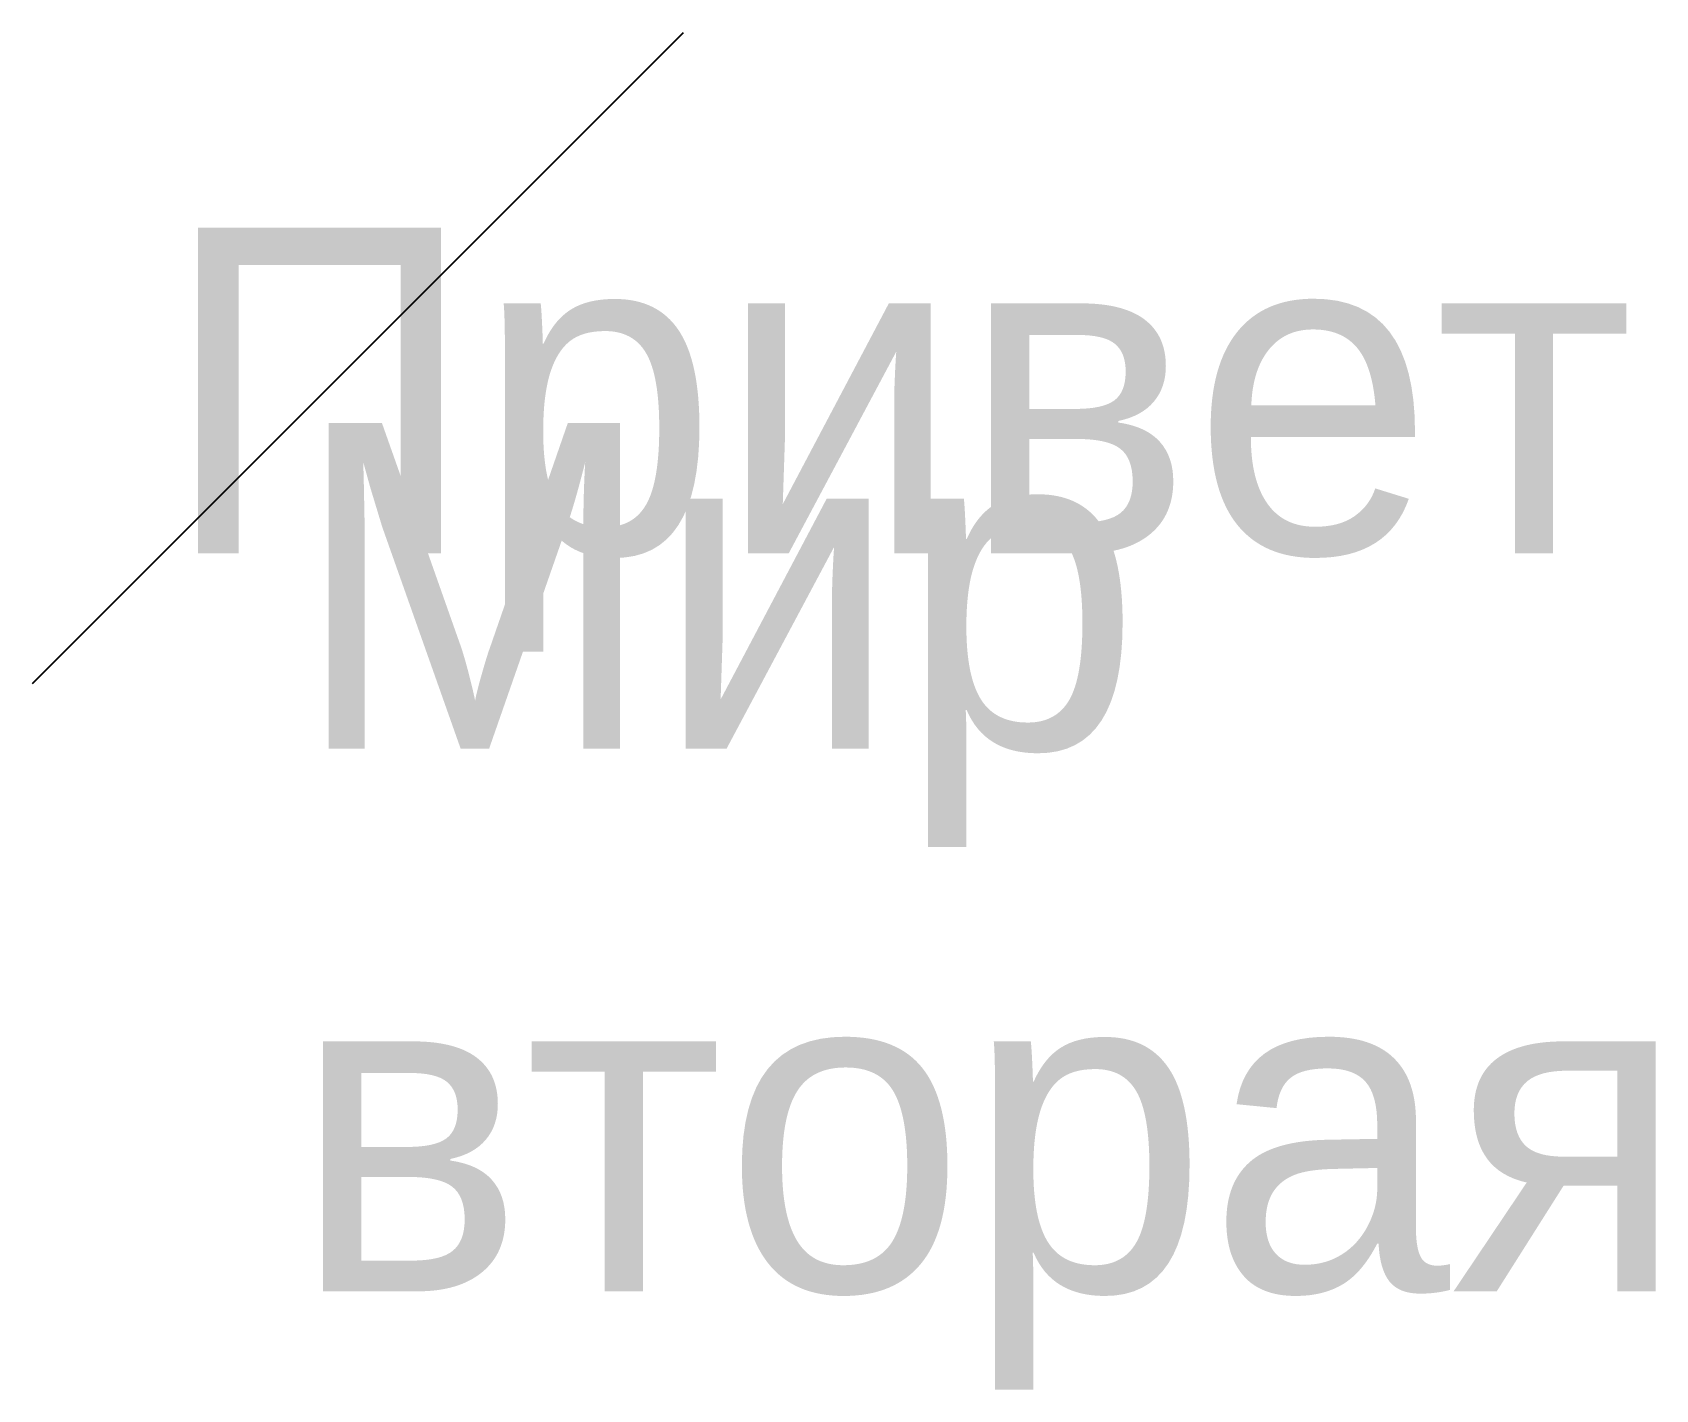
# Model space of a CAD drawing. Header units: millimetres. Extents: x 0 to 12.5, y -5.4 to 5.
import ezdxf

# ---------------------------------------------------------------- set-up
doc = ezdxf.new("R2010")
doc.units = ezdxf.units.MM
doc.layers.add('Слой', color=7, linetype='Continuous')

msp = doc.modelspace()

# ---------------------------------------------------------------- linework, layer by layer
at = {"layer": 'Слой'}
msp.add_line((0, 0), (5, 5), dxfattribs=at)

# ---------------------------------------------------------------- texts
msp.add_text('Привет', height=2.5).set_placement((1, 1))
at = {"insert": (2, 2), "char_height": 2.5, "attachment_point": 1}
msp.add_mtext('Мир\\Pвторая', dxfattribs=at)

doc.saveas('drawing.dxf')
